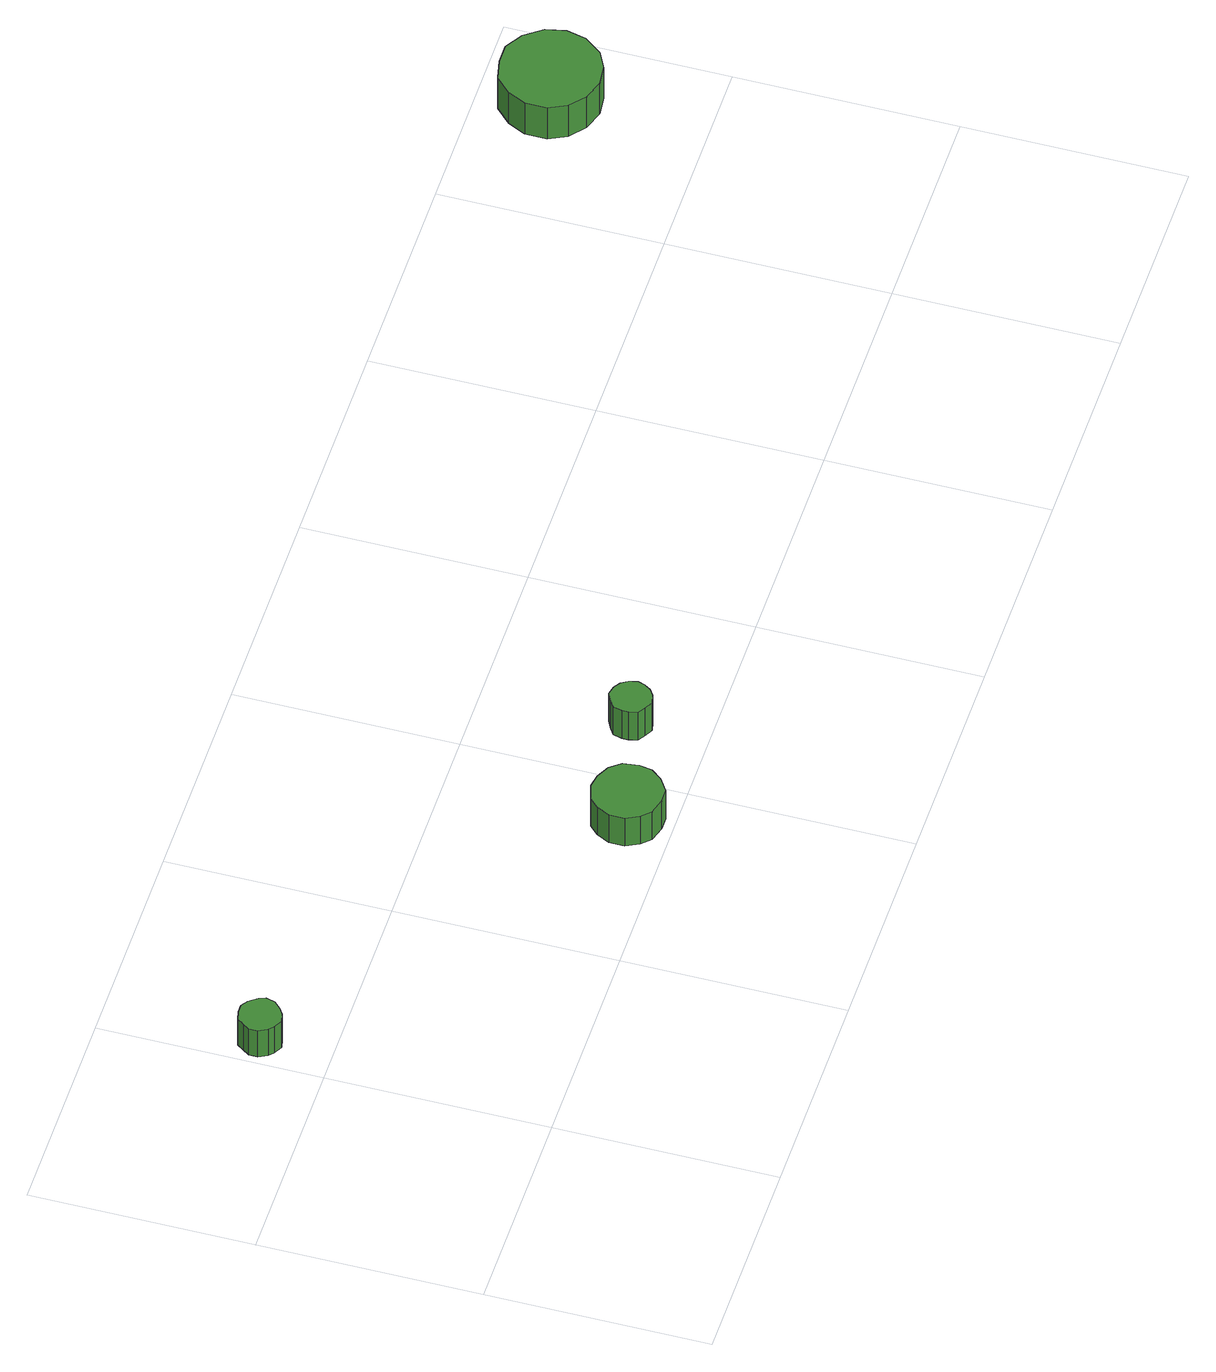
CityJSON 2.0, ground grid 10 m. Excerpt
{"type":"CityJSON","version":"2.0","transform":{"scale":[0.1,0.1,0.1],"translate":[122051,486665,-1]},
"CityObjects":{
"tree1":{"type":"SolitaryVegetationObject","attributes":{"function":"something"},"geometry":[{"type":"MultiSurface","lod":"1","boundaries":[[[0,1,2,3,4,5,6,7,8,9,10,11,12,13,14]],[[15,16,17,18,19,20,21,22,23,24,25,26,27,28,29]],[[0,29,28,1]],[[1,28,27,2]],[[2,27,26,3]],[[3,26,25,4]],[[4,25,24,5]],[[5,24,23,6]],[[6,23,22,7]],[[7,22,21,8]],[[8,21,20,9]],[[9,20,19,10]],[[10,19,18,11]],[[11,18,17,12]],[[12,17,16,13]],[[13,16,15,14]],[[14,15,29,0]]]}]},
"tree2":{"type":"SolitaryVegetationObject","attributes":{"function":"something"}},
"tree3":{"type":"SolitaryVegetationObject","attributes":{"function":"something"}},
"tree4":{"type":"SolitaryVegetationObject","attributes":{"function":"something"},"geometry":[{"type":"MultiSurface","lod":"1","boundaries":[[[30,31,32,33,34,35,36,37,38,39,40,41,42,43,44]],[[45,46,47,48,49,50,51,52,53,54,55,56,57,58,59]],[[30,59,58,31]],[[31,58,57,32]],[[32,57,56,33]],[[33,56,55,34]],[[34,55,54,35]],[[35,54,53,36]],[[36,53,52,37]],[[37,52,51,38]],[[38,51,50,39]],[[39,50,49,40]],[[40,49,48,41]],[[41,48,47,42]],[[42,47,46,43]],[[43,46,45,44]],[[44,45,59,30]]]}]},
"tree5":{"type":"SolitaryVegetationObject","attributes":{"function":"something"},"geometry":[{"type":"MultiSurface","lod":"1","boundaries":[[[60,61,62,63,64,65,66,67,68,69,70,71,72,73,74]],[[75,76,77,78,79,80,81,82,83,84,85,86,87,88,89]],[[60,89,88,61]],[[61,88,87,62]],[[62,87,86,63]],[[63,86,85,64]],[[64,85,84,65]],[[65,84,83,66]],[[66,83,82,67]],[[67,82,81,68]],[[68,81,80,69]],[[69,80,79,70]],[[70,79,78,71]],[[71,78,77,72]],[[72,77,76,73]],[[73,76,75,74]],[[74,75,89,60]]]}]},
"tree6":{"type":"SolitaryVegetationObject","attributes":{"function":"something"}},
"tree7":{"type":"SolitaryVegetationObject","attributes":{"function":"something"},"geometry":[{"type":"MultiSurface","lod":"1","boundaries":[[[90,91,92,93,94,95,96,97,98,99,100,101,102,103,104]],[[105,106,107,108,109,110,111,112,113,114,115,116,117,118,119]],[[90,119,118,91]],[[91,118,117,92]],[[92,117,116,93]],[[93,116,115,94]],[[94,115,114,95]],[[95,114,113,96]],[[96,113,112,97]],[[97,112,111,98]],[[98,111,110,99]],[[99,110,109,100]],[[100,109,108,101]],[[101,108,107,102]],[[102,107,106,103]],[[103,106,105,104]],[[104,105,119,90]]]}]}
},
"vertices":[
[23,132,23],[22,135,23],[19,139,23],[16,141,23],[12,141,23],[8,140,23],[6,137,23],[4,134,23],[4,130,23],[6,126,23],[8,124,23],[12,122,23],[16,123,23],[19,125,23],[22,128,23],[22,128,7],[19,125,7],[16,123,7],[12,122,7],[8,124,7],[6,126,7],[4,130,7],[4,134,7],[6,137,7],[8,140,7],[12,141,7],[16,141,7],[19,139,7],[22,135,7],[23,132,7],
[195,20,24],[194,27,24],[190,32,24],[184,35,24],[178,36,24],[171,34,24],[167,30,24],[164,24,24],[164,17,24],[167,11,24],[171,7,24],[178,5,24],[184,5,24],[190,9,24],[194,14,24],[194,14,7],[190,9,7],[184,5,7],[178,5,7],[171,7,7],[167,11,7],[164,17,7],[164,24,7],[167,30,7],[171,34,7],[178,36,7],[184,35,7],[190,32,7],[194,27,7],[195,20,7],
[241,34,24],[240,38,24],[238,41,24],[235,43,24],[231,44,24],[227,42,24],[224,40,24],[223,36,24],[223,33,24],[224,29,24],[227,27,24],[231,25,24],[235,26,24],[238,28,24],[240,31,24],[240,31,7],[238,28,7],[235,26,7],[231,25,7],[227,27,7],[224,29,7],[223,33,7],[223,36,7],[224,40,7],[227,42,7],[231,44,7],[235,43,7],[238,41,7],[240,38,7],[241,34,7],
[588,169,27],[586,178,27],[580,186,27],[572,191,27],[563,191,27],[554,189,27],[547,182,27],[543,174,27],[543,164,27],[547,156,27],[554,150,27],[563,147,27],[572,148,27],[580,152,27],[586,160,27],[586,160,8],[580,152,8],[572,148,8],[563,147,8],[554,150,8],[547,156,8],[543,164,8],[543,174,8],[547,182,8],[554,189,8],[563,191,8],[572,191,8],[580,186,8],[586,178,8],[588,169,8]
]}
